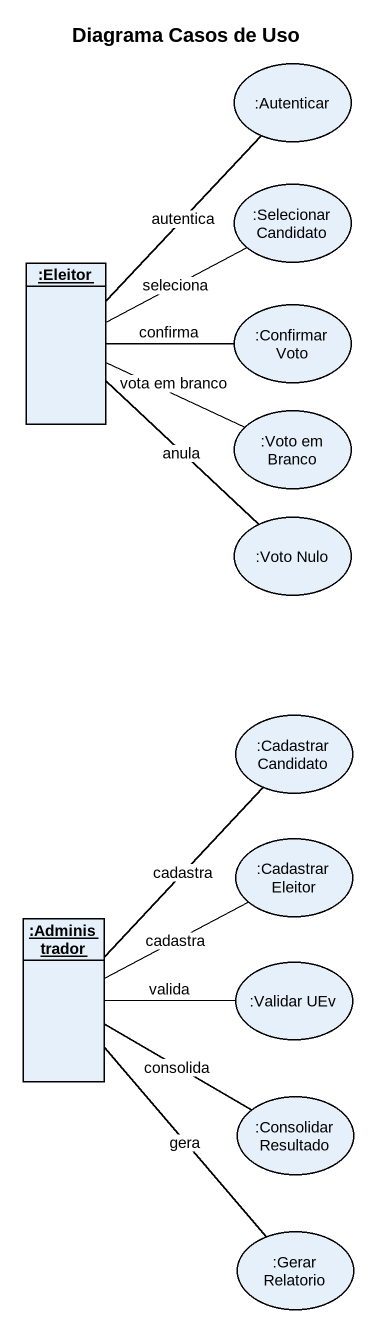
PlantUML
@startuml
title Diagrama Casos de Uso
allowmixing
hide circle
hide empty members
usecase ":Autenticar" as Autenticar
usecase ":Selecionar Candidato" as Selecionar_Candidato
object ":Eleitor" as Eleitor
usecase ":Confirmar Voto" as Confirmar_Voto
usecase ":Voto em Branco" as Voto_em_Branco
usecase ":Voto Nulo" as Voto_Nulo
usecase ":Cadastrar Candidato" as Cadastrar_Candidato
usecase ":Cadastrar Eleitor" as Cadastrar_Eleitor
object ":Administrador" as Administrador
usecase ":Validar UEv" as Validar_UEv
usecase ":Consolidar Resultado" as Consolidar_Resultado
usecase ":Gerar Relatorio" as Gerar_Relatorio
Eleitor -up- Autenticar : autentica
Eleitor -right- Selecionar_Candidato : seleciona
Eleitor -right- Confirmar_Voto : confirma
Eleitor -right- Voto_em_Branco : vota em branco
Eleitor -- Voto_Nulo : anula
Administrador -up- Cadastrar_Candidato : cadastra
Administrador -right- Cadastrar_Eleitor : cadastra
Administrador -right- Validar_UEv : valida
Administrador -right- Consolidar_Resultado : consolida
Administrador -- Gerar_Relatorio : gera
@enduml
